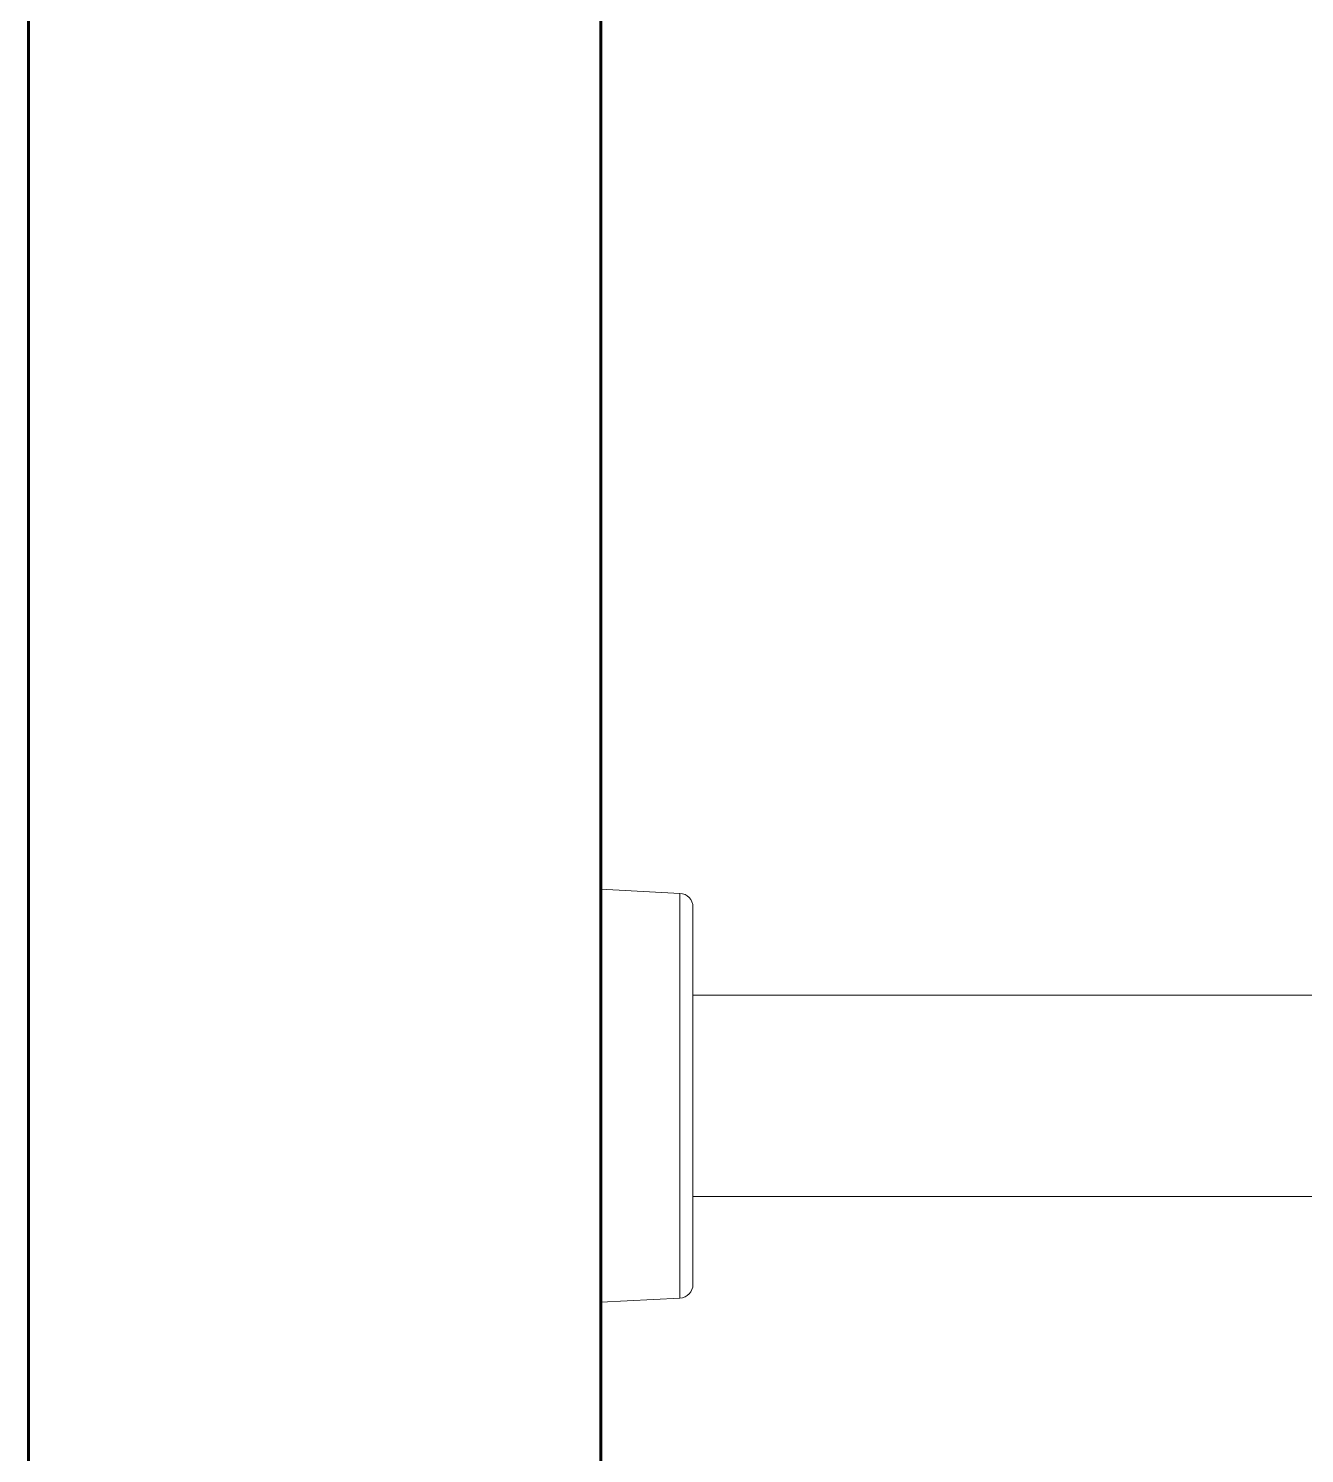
# Model space of a CAD drawing. Header units: millimetres. Extents: x 72 to 2370, y -203 to 794.
# Drawn here: x 1875.7739 to 1875.9969, y 290.556 to 290.8051 of the extents above; entities that cross this region are included whole.
import ezdxf

# ---------------------------------------------------------------- set-up
doc = ezdxf.new("R2010")
doc.units = ezdxf.units.MM
doc.layers.add('envolvente', color=164, linetype='Continuous', lineweight=60)
doc.layers.add('mobiliario', color=252, linetype='Continuous', lineweight=9)

# ---------------------------------------------------------------- blocks, each defined once
blk = doc.blocks.new('110-32-planta')
at = {"layer": 'mobiliario'}
for p, q in [((7.66430915753795, 4.263614385726363), (7.592117157537947, 4.263614385726363)), ((7.592843194278934, 4.24976077943138), (7.592117157537947, 4.263614385726363)), ((7.663583120796964, 4.24976077943138), (7.66430915753795, 4.263614385726363)), ((7.663583120796964, 4.24976077943138), (7.592843194278934, 4.24976077943138)), ((7.595239905162344, 4.247486385726364), (7.661186409913554, 4.247486385726364)), ((7.610613157537947, 4.122814385726368), (7.610613157537947, 4.247486385726364)), ((7.645813157537951, 4.122814385726368), (7.645813157537951, 4.247486385726364))]:
    blk.add_line(p, q, dxfattribs=at)
for centre, start, end in [((7.595239905162344, 4.249886385726366), 182.9999999999997, 270), ((7.661186409913554, 4.249886385726366), 270, 357.0000000000003)]:
    blk.add_arc(centre, 0.0024, start, end, dxfattribs=at)

msp = doc.modelspace()

# ---------------------------------------------------------------- linework, layer by layer
at = {"layer": 'envolvente'}
for p, q in [((1875.773870764796, 291.8800866868567), (1875.773870764796, 288.1800866868568)), ((1875.873870764796, 291.8800866868567), (1875.873870764796, 288.1800866868568))]:
    msp.add_line(p, q, dxfattribs=at)

# ---------------------------------------------------------------- block references
at = {"xscale": -1, "rotation": 90}
msp.add_blockref('110-32-planta', (1880.137485150522, 298.246763881056), dxfattribs=at)

doc.saveas('drawing.dxf')
